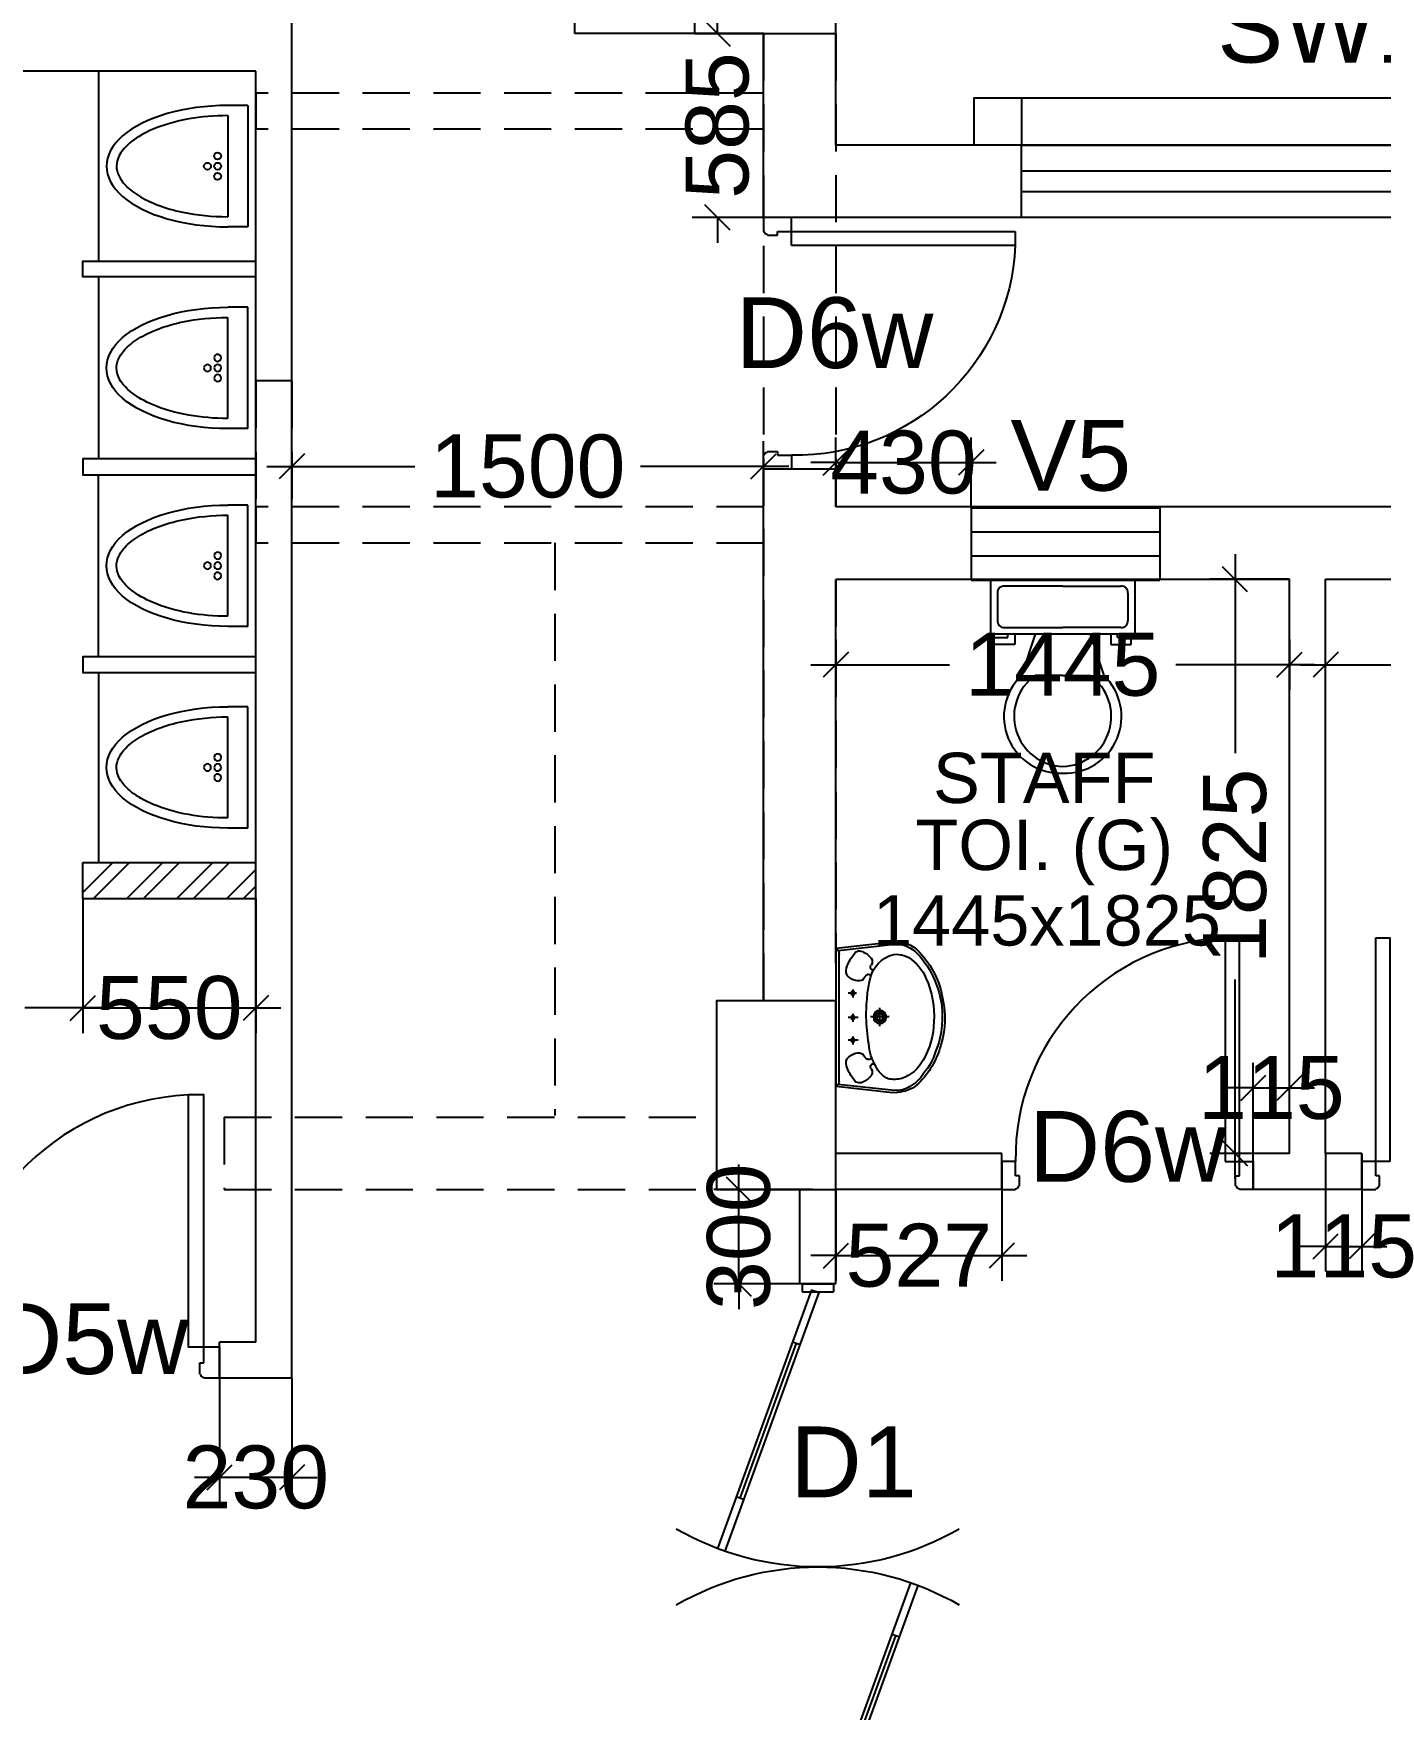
# Model space of a CAD drawing. Extents: x 6345096 to 6738923, y -6490958 to -6305885.
# Drawn here: x 6536488 to 6540771, y -6387673 to -6382344 of the extents above; entities that cross this region are included whole.
import ezdxf
from ezdxf.enums import TextEntityAlignment as Align

# ---------------------------------------------------------------- set-up
doc = ezdxf.new("R2010")
doc.units = 0
doc.header["$LTSCALE"] = 600
doc.header["$MEASUREMENT"] = 0
doc.header["$PDMODE"] = 35
doc.linetypes.add('DASHED', pattern=[0.75, 0.5, -0.25])
doc.linetypes.add('HIDDEN', pattern=[0.375, 0.25, -0.125])
doc.layers.get('0').update_dxf_attribs({"linetype": 'CONTINUOUS'})
doc.layers.get('Defpoints').update_dxf_attribs({"linetype": 'CONTINUOUS'})
for name, color, linetype in [('chajja', 7, 'CONTINUOUS'), ('DOOR', 32, 'CONTINUOUS'), ('Ele Proje.', 7, 'CONTINUOUS'), ('Fixed Glass', 171, 'CONTINUOUS'), ('HS', 251, 'CONTINUOUS'), ('joinery', 7, 'CONTINUOUS'), ('LA-column', 3, 'CONTINUOUS'), ('Room Dim', 1, 'CONTINUOUS'), ('T Wall', 8, 'CONTINUOUS'), ('TEXT', 6, 'CONTINUOUS'), ('Toi-Euip', 8, 'CONTINUOUS'), ('toi-fix', 46, 'CONTINUOUS'), ('Toi. Wall Hat', 3, 'CONTINUOUS'), ('Walls', 7, 'CONTINUOUS'), ('WIN', 151, 'CONTINUOUS'), ('Working Dim', 5, 'CONTINUOUS')]:
    doc.layers.add(name, color=color, linetype=linetype)
doc.styles.add('ari', font='arial.ttf')
doc.styles.add('ARIAL', font='arial.ttf')
doc.dimstyles.new('int. dim', dxfattribs={"dimtxt": 200, "dimasz": 80, "dimexe": 80, "dimexo": 0, "dimgap": 70, "dimtad": 0, "dimdec": 0, "dimzin": 12, "dimdsep": 46, "dimtxsty": 'ari', "dimblk": 'OBLIQUE', "dimcen": 2, "dimdle": 80, "dimclrd": 256, "dimclre": 256, "dimclrt": 6, "dimadec": 0, "dimazin": 0, "dimtfac": 1, "dimtdec": 0, "dimtix": 1, "dimtmove": 2, "dimatfit": 3, "dimfxl": 1, "dimtolj": 1, "dimtzin": 0, "dimlwd": -1, "dimlwe": -1, "dimarcsym": 0})

# ---------------------------------------------------------------- blocks, each defined once
blk = doc.blocks.new('A$C782D609A')
at = {"layer": 'WIN', "linetype": 'Continuous'}
for p, q in [((-300, 230), (300, 230)), ((-300, 230), (-300, 0)), ((300, 230), (300, 0)), ((-300, 0), (300, 0))]:
    blk.add_line(p, q, dxfattribs=at)
at = {"layer": 'WIN', "linetype": 'DASHED', "ltscale": 300}
for p, q in [((-300, 153.3), (300, 153.3)), ((-300, 76.7), (300, 76.7))]:
    blk.add_line(p, q, dxfattribs=at)
blk = doc.blocks.new('Z$W@#5624')
at = {"layer": 'DOOR'}
for p, q in [((19.2, 469.7), (840.4, 768.6)), ((27.7, 446.2), (848.9, 745.1)), ((187.7, 517.8), (680.4, 697.1)), ((676.2, 708.8), (684.7, 685.4)), ((0, 399.5), (0, 499.4)), ((0, 499.4), (25, 499.4)), ((25, 399.5), (25, 499.4)), ((183.4, 529.5), (192, 506)), ((1797.8, 499.4), (1772.8, 499.4)), ((1772.8, 399.5), (1772.8, 499.4)), ((1797.8, 399.5), (1797.8, 499.4)), ((19.2, 469.7), (27.7, 446.2)), ((1770, 452.6), (948.8, 153.7)), ((1778.6, 429.2), (957.4, 130.3)), ((1778.6, 429.2), (1770, 452.6)), ((0, 399.5), (25, 399.5)), ((1610.1, 381.1), (1117.3, 201.8)), ((1614.3, 369.4), (1605.8, 392.9)), ((1797.8, 399.5), (1772.8, 399.5)), ((1113.1, 213.5), (1121.6, 190.1))]:
    blk.add_line(p, q, dxfattribs=at)
at = {"layer": 'DOOR', "color": 145}
for centre, start_param, end_param in [((0, 449.4), 2.617994, 3.665191), ((1797.8, 449.4), -0.523599, 0.523599)]:
    blk.add_ellipse(centre, major_axis=(-898.9, 0), ratio=1, start_param=start_param, end_param=end_param, dxfattribs=at)
blk = doc.blocks.new('1000')
at = {"layer": 'DOOR'}
for p, q in [((0, -100), (0, 0)), ((0, 0), (49.7, 0)), ((49.7, 0), (49.7, -2.2)), ((63.2, -49.5), (49.7, -49.5)), ((49.7, -49.5), (49.7, -100)), ((63.2, -13.5), (61, -13.5)), ((63.2, -13.5), (63.2, -49.5)), ((836.8, -13.5), (836.8, -49.5)), ((836.8, -13.5), (839, -13.5)), ((836.8, -49.5), (850.3, -49.5)), ((850.3, 0), (850.3, -2.2)), ((900, 0), (850.3, 0)), ((850.3, -49.5), (850.3, -100)), ((900, -100), (900, 0)), ((49.7, -100), (0, -100)), ((49.7, -100), (49.7, -900.6)), ((100.2, -100), (49.7, -100)), ((100.2, -900.6), (100.2, -100)), ((850.3, -100), (900, -100)), ((49.7, -900.6), (100.2, -900.6))]:
    blk.add_line(p, q, dxfattribs=at)
for centre, major_axis, start_param, end_param in [((49.7, -13.5), (-7.95, 7.95), 3.926991, 5.497787), ((850.3, -13.5), (7.95, 7.95), 0.785398, 2.356194)]:
    blk.add_ellipse(centre, major_axis=major_axis, ratio=1, start_param=start_param, end_param=end_param, dxfattribs=at)
at = {"layer": 'DOOR', "color": 145}
blk.add_ellipse((64.3, -115.3), major_axis=(-519.7, 589.8), ratio=1, start_param=2.464943, end_param=4.009476, dxfattribs=at)
blk = doc.blocks.new('_Oblique')
at = {"color": 0, "linetype": 'ByBlock', "lineweight": -2}
blk.add_line((-0.5, -0.5), (0.5, 0.5), dxfattribs=at)
blk = doc.blocks.new('*D706')
at = {"layer": 'Defpoints', "color": 0, "transparency": 16777216}
for p in [(6539039.4, -6384270.7, 5.1), (6540481.9, -6384270.7, 5.1), (6540481.9, -6384351)]:
    blk.add_point(p, dxfattribs=at)
at = {"layer": 'Working Dim', "transparency": 16777216}
for p, q in [((6539039.4, -6384270.7), (6539039.4, -6384431)), ((6540481.9, -6384270.7), (6540481.9, -6384431)), ((6538959.4, -6384351), (6539400.7, -6384351)), ((6540561.9, -6384351), (6540120.7, -6384351))]:
    blk.add_line(p, q, dxfattribs=at)
at = {"layer": 'Working Dim', "transparency": 16777216, "xscale": 80, "yscale": 80, "zscale": 80, "rotation": 180}
blk.add_blockref('_Oblique', (6539039.4, -6384351), dxfattribs=at)
at = {"layer": 'Working Dim', "transparency": 16777216, "xscale": 80, "yscale": 80, "zscale": 80}
blk.add_blockref('_Oblique', (6540481.9, -6384351), dxfattribs=at)
at = {"layer": 'Working Dim', "color": 6, "transparency": 16777216, "insert": (6539760.7, -6384351), "char_height": 200, "attachment_point": 5, "style": 'ari'}
blk.add_mtext('\\A1;1445', dxfattribs=at)
blk = doc.blocks.new('*D707')
at = {"layer": 'Defpoints', "color": 0, "transparency": 16777216}
for p in [(6540596.9, -6384351, 5.1), (6542039.4, -6384351, 5.1), (6542039.4, -6384351)]:
    blk.add_point(p, dxfattribs=at)
at = {"layer": 'Working Dim', "transparency": 16777216}
for p, q in [((6540596.9, -6384351), (6540596.9, -6384271)), ((6542039.4, -6384351), (6542039.4, -6384271)), ((6540516.9, -6384351), (6540958.2, -6384351)), ((6542119.4, -6384351), (6541678.2, -6384351))]:
    blk.add_line(p, q, dxfattribs=at)
at = {"layer": 'Working Dim', "transparency": 16777216, "xscale": 80, "yscale": 80, "zscale": 80, "rotation": 180}
blk.add_blockref('_Oblique', (6540596.9, -6384351), dxfattribs=at)
at = {"layer": 'Working Dim', "transparency": 16777216, "xscale": 80, "yscale": 80, "zscale": 80}
blk.add_blockref('_Oblique', (6542039.4, -6384351), dxfattribs=at)
at = {"layer": 'Working Dim', "color": 6, "transparency": 16777216, "insert": (6541318.2, -6384351), "char_height": 200, "attachment_point": 5, "style": 'ari'}
blk.add_mtext('\\A1;1445', dxfattribs=at)
blk = doc.blocks.new('*D708')
at = {"layer": 'Defpoints', "color": 0, "transparency": 16777216}
for p in [(6540481.9, -6384079.5, 5.1), (6540308.7, -6385904.6), (6540481.9, -6385904.6, 5.1)]:
    blk.add_point(p, dxfattribs=at)
at = {"layer": 'Working Dim', "transparency": 16777216}
for p, q in [((6540308.7, -6383999.5), (6540308.7, -6384632.1)), ((6540481.9, -6384079.5), (6540228.7, -6384079.5)), ((6540308.7, -6385984.6), (6540308.7, -6385352)), ((6540481.9, -6385904.6), (6540228.7, -6385904.6))]:
    blk.add_line(p, q, dxfattribs=at)
at = {"layer": 'Working Dim', "transparency": 16777216, "xscale": 80, "yscale": 80, "zscale": 80}
for p, rotation in [((6540308.7, -6384079.5), 90), ((6540308.7, -6385904.6), 270)]:
    blk.add_blockref('_Oblique', p, dxfattribs=dict(at, rotation=rotation))
at = {"layer": 'Working Dim', "color": 6, "transparency": 16777216, "insert": (6540308.7, -6384992), "char_height": 200, "attachment_point": 5, "rotation": 90, "style": 'ari'}
blk.add_mtext('\\A1;1825', dxfattribs=at)
blk = doc.blocks.new('*D709')
at = {"layer": 'Defpoints', "color": 0, "transparency": 16777216}
for p in [(6540481.9, -6385696.3), (6540366.9, -6385904.6), (6540481.9, -6385904.6, 5.1)]:
    blk.add_point(p, dxfattribs=at)
at = {"layer": 'Working Dim', "transparency": 16777216}
for p, q in [((6540366.9, -6385904.6), (6540366.9, -6385616.3)), ((6540481.9, -6385904.6), (6540481.9, -6385616.3)), ((6540366.9, -6385696.3), (6540286.9, -6385696.3)), ((6540366.9, -6385696.3), (6540481.9, -6385696.3)), ((6540481.9, -6385696.3), (6540561.9, -6385696.3))]:
    blk.add_line(p, q, dxfattribs=at)
at = {"layer": 'Working Dim', "transparency": 16777216, "xscale": 80, "yscale": 80, "zscale": 80}
blk.add_blockref('_Oblique', (6540366.9, -6385696.3), dxfattribs=at)
at = {"layer": 'Working Dim', "transparency": 16777216, "xscale": 80, "yscale": 80, "zscale": 80, "rotation": 180}
blk.add_blockref('_Oblique', (6540481.9, -6385696.3), dxfattribs=at)
at = {"layer": 'Working Dim', "color": 6, "transparency": 16777216, "insert": (6540424.4, -6385696.3), "char_height": 200, "attachment_point": 5, "style": 'ari'}
blk.add_mtext('\\A1;115', dxfattribs=at)
blk = doc.blocks.new('*D710')
at = {"layer": 'Defpoints', "color": 0, "transparency": 16777216}
for p in [(6540596.9, -6385904.6, 5.1), (6540711.9, -6385904.6, 5.1), (6540711.9, -6386200.2)]:
    blk.add_point(p, dxfattribs=at)
at = {"layer": 'Working Dim', "transparency": 16777216}
for p, q in [((6540596.9, -6385904.6), (6540596.9, -6386280.2)), ((6540711.9, -6385904.6), (6540711.9, -6386280.2)), ((6540596.9, -6386200.2), (6540516.9, -6386200.2)), ((6540596.9, -6386200.2), (6540711.9, -6386200.2)), ((6540711.9, -6386200.2), (6540791.9, -6386200.2))]:
    blk.add_line(p, q, dxfattribs=at)
at = {"layer": 'Working Dim', "transparency": 16777216, "xscale": 80, "yscale": 80, "zscale": 80}
blk.add_blockref('_Oblique', (6540596.9, -6386200.2), dxfattribs=at)
at = {"layer": 'Working Dim', "transparency": 16777216, "xscale": 80, "yscale": 80, "zscale": 80, "rotation": 180}
blk.add_blockref('_Oblique', (6540711.9, -6386200.2), dxfattribs=at)
at = {"layer": 'Working Dim', "color": 6, "transparency": 16777216, "insert": (6540654.4, -6386200.2), "char_height": 200, "attachment_point": 5, "style": 'ari'}
blk.add_mtext('\\A1;115', dxfattribs=at)
blk = doc.blocks.new('*D713')
at = {"layer": 'Defpoints', "color": 0, "transparency": 16777216}
for p in [(6538730.9, -6386019.6), (6538966.6, -6386019.6, 2.4), (6538966.6, -6386319.6, 2.4)]:
    blk.add_point(p, dxfattribs=at)
at = {"layer": 'Working Dim', "transparency": 16777216}
for p, q in [((6538730.9, -6386019.6), (6538730.9, -6385939.6)), ((6538966.6, -6386019.6), (6538650.9, -6386019.6)), ((6538730.9, -6386319.6), (6538730.9, -6386019.6)), ((6538966.6, -6386319.6), (6538650.9, -6386319.6)), ((6538730.9, -6386319.6), (6538730.9, -6386399.6))]:
    blk.add_line(p, q, dxfattribs=at)
at = {"layer": 'Working Dim', "transparency": 16777216, "xscale": 80, "yscale": 80, "zscale": 80}
for p, rotation in [((6538730.9, -6386019.6), 270), ((6538730.9, -6386319.6), 90)]:
    blk.add_blockref('_Oblique', p, dxfattribs=dict(at, rotation=rotation))
at = {"layer": 'Working Dim', "color": 6, "transparency": 16777216, "insert": (6538730.9, -6386169.6), "char_height": 200, "attachment_point": 5, "rotation": 90, "style": 'ari'}
blk.add_mtext('\\A1;300', dxfattribs=at)
blk = doc.blocks.new('*D719')
at = {"layer": 'Defpoints', "color": 0, "transparency": 16777216}
for p in [(6538809.4, -6383720.6), (6537309.4, -6383849.5, 1.7), (6538809.4, -6383849.5)]:
    blk.add_point(p, dxfattribs=at)
at = {"layer": 'Working Dim', "transparency": 16777216}
for p, q in [((6537309.4, -6383849.5), (6537309.4, -6383640.6)), ((6538809.4, -6383849.5), (6538809.4, -6383640.6)), ((6537229.4, -6383720.6), (6537700.6, -6383720.6)), ((6538889.4, -6383720.6), (6538418.3, -6383720.6))]:
    blk.add_line(p, q, dxfattribs=at)
at = {"layer": 'Working Dim', "transparency": 16777216, "xscale": 80, "yscale": 80, "zscale": 80, "rotation": 180}
blk.add_blockref('_Oblique', (6537309.4, -6383720.6), dxfattribs=at)
at = {"layer": 'Working Dim', "transparency": 16777216, "xscale": 80, "yscale": 80, "zscale": 80}
blk.add_blockref('_Oblique', (6538809.4, -6383720.6), dxfattribs=at)
at = {"layer": 'Working Dim', "color": 6, "transparency": 16777216, "insert": (6538059.4, -6383720.6), "char_height": 200, "attachment_point": 5, "style": 'ari'}
blk.add_mtext('\\A1;1500', dxfattribs=at)
blk = doc.blocks.new('A$C4D064DB7')
at = {"layer": 'Toi-Euip', "color": 8}
for p, q in [((-219.3, -1), (-239.3, 178)), ((-212.3, 5.4), (-232.3, 184.5)), ((0.9, 167), (0.9, 107.5)), ((212.2, 4.9), (232.3, 184.5)), ((219.2, -1), (239.3, 178)), ((-28.5, 137.9), (30, 137.9)), ((-73.1, 68.7), (-73.1, 37.2)), ((-0.6, 68.7), (-0.6, 37.2)), ((76.2, 63.6), (76.2, 37.2)), ((-204.6, 8.3), (200.4, 8.3)), ((-61.3, 51.7), (-86.8, 51.7)), ((11.1, 51.7), (-14.3, 51.7)), ((87.9, 51.7), (62.5, 51.7)), ((-219.3, -1), (219.2, -1))]:
    blk.add_line(p, q, dxfattribs=at)
for centre, radius in [((0.9, 137.9), 20.9), ((0.9, 137.9), 15), ((0.9, 137.9), 10.5), ((-73.1, 51.7), 6.23), ((-0.6, 51.7), 6.23), ((76.2, 51.7), 6.23)]:
    blk.add_circle(centre, radius, dxfattribs=at)
for centre, radius, start, end in [((-15, 63.3), 278.1, 103.6801, 133.1199), ((0.4, 42.8), 293.4, 66.1951, 111.8497), ((-3.7, 79.1), 265.8, 77.1391, 106.8516), ((11, 56.9), 284.8, 46.3845, 81.023), ((-115.7, 175.3), 119.3, 121.8415, 151.2146), ((-79.5, 166.9), 122.1, 117.7975, 160.6946), ((-52.1, 129.5), 194.1, 106.9894, 130.6854), ((-12.7, 69.4), 239.9, 90.5187, 121.0564), ((4.5, 21.6), 288.4, 65.4107, 93.8454), ((17.4, 64.4), 266.9, 46.2173, 67.6674), ((74.5, 158), 135.4, 31.8603, 68.3132), ((-135.9, 190.3), 102.7, 132.34, 168.5521), ((-156.9, 191.3), 75.7, 146.7911, 185.1402), ((131.4, 192.6), 68.8, 336.7779, 32.4081), ((140.9, 188.9), 91.5, 357.2238, 48.0895), ((143.8, 190.8), 96.4, 352.3942, 48.6169), ((-159.3, 187.8), 80.7, 163.2392, 186.9959), ((-105.8, 184.4), 91.8, 165.5854, 192.6546), ((-124.3, 195.5), 77.6, 203.693, 246.3813), ((98.1, 210.4), 106.4, 278.0202, 335.0221), ((-154.2, 64.6), 55.1, 124.9669, 161.6496), ((-174.7, 96.4), 17.3, 50.4642, 129.5358), ((-157.9, 115.7), 8.33, 226.0403, 306.1074), ((-73.6, 263.8), 161.7, 239.5902, 265.9719), ((-156.5, 116.7), 8.45, 294.5104, 30.3287), ((-126.4, 102.5), 8.28, 83.1526, 217.3039), ((129.6, 102.2), 7.16, 318.2984, 78.6803), ((157.9, 115.9), 7.49, 165.1523, 247.9307), ((159.9, 115.7), 8.33, 233.8926, 313.9597), ((176.7, 96.4), 17.3, 50.4642, 129.5358), ((156.2, 64.6), 55.1, 18.3504, 55.0331), ((-188.7, 72.6), 20.1, 152.4908, 243.191), ((-120.2, 149.2), 122.2, 230.5982, 250.4136), ((-161, 71.5), 47.7, 305.0585, 347.193), ((-110.1, 109.7), 26, 208.2715, 253.614), ((-144.2, 69.4), 30.9, 343.9654, 29.9209), ((33.5, 869.5), 776.1, 261.2228, 267.52), ((-3.1, 803.8), 709.6, 270.2431, 275.5482), ((44.3, 384), 287.3, 274.2321, 283.8267), ((146.2, 69.4), 30.9, 150.0791, 196.0346), ((163, 71.5), 47.7, 192.807, 234.9415), ((112.1, 109.7), 26, 286.386, 331.7285), ((122.2, 149.2), 122.2, 289.5864, 309.4018), ((190.7, 72.6), 20.1, 296.809, 27.5092), ((-200, -15.1), 23.9, 101.1451, 143.7785), ((-145.6, 63.1), 33, 241.9192, 291.3561), ((147.6, 63.1), 33, 248.6439, 298.0808), ((199.8, -16.6), 24.9, 38.7487, 88.5796)]:
    blk.add_arc(centre, radius, start, end, dxfattribs=at)
blk = doc.blocks.new('A$C70ED7303')
at = {"layer": 'toi-fix', "color": 8}
for p, q in [((0, 0), (229, 0)), ((229, 0), (229, -174.4)), ((-229, 0), (0, 0)), ((-229, -174.4), (-229, 0)), ((-207.2, -43.6), (-207.2, -130.8)), ((0, -21.8), (-185.4, -21.8)), ((0, -21.8), (185.4, -21.8)), ((207.2, -43.6), (207.2, -130.8)), ((-185.4, -152.6), (0, -152.6)), ((185.4, -152.6), (0, -152.6)), ((229, -174.4), (-229, -174.4)), ((-218.1, -207.2), (-218.1, -185.4)), ((-218.1, -185.4), (-174.4, -185.4)), ((-152.6, -207.2), (-218.1, -207.2)), ((-174.4, -185.4), (-174.4, -174.4)), ((-152.6, -174.4), (-152.6, -207.2)), ((-87.2, -174.4), (-130.8, -305.3)), ((87.2, -174.4), (130.8, -305.3)), ((152.6, -174.4), (152.6, -207.2)), ((152.6, -207.2), (218.1, -207.2)), ((174.4, -185.4), (174.4, -174.4)), ((218.1, -185.4), (174.4, -185.4)), ((218.1, -207.2), (218.1, -185.4)), ((0, -305.3), (-87.2, -305.3)), ((0, -305.3), (87.2, -305.3))]:
    blk.add_line(p, q, dxfattribs=at)
for centre, major_axis, start_param, end_param in [((-188.1, -40.9), (13.6, -13.6), 2.214297, 4.068888), ((188.1, -40.9), (13.6, -13.6), 0.643501, 2.498091), ((-188.1, -133.6), (-13.6, -13.6), 5.35589, 7.21048), ((188.1, -133.6), (-13.6, -13.6), 0.643501, 2.498091), ((-6.6, -436.2), (-127.6, -127.6), 4.686239, 7.105146), ((4.7, -435.5), (-112.7, -112.7), 4.541602, 7.039318), ((6.6, -436.2), (55.8, -171.6), -0.351019, 2.067888), ((-4.7, -435.5), (-112.7, -112.7), 0.814663, 3.31238)]:
    blk.add_ellipse(centre, major_axis=major_axis, ratio=1, start_param=start_param, end_param=end_param, dxfattribs=at)
blk = doc.blocks.new('*D1410')
at = {"layer": 'Defpoints', "color": 0, "transparency": 16777216}
for p in [(6539469.5, -6383708.3), (6539039.4, -6383849.5), (6539469.5, -6383851.9, -0.3)]:
    blk.add_point(p, dxfattribs=at)
at = {"layer": 'Working Dim', "transparency": 16777216}
for p, q in [((6539039.4, -6383849.5), (6539039.4, -6383628.3)), ((6539469.5, -6383851.9), (6539469.5, -6383628.3)), ((6539039.4, -6383708.3), (6538959.4, -6383708.3)), ((6539039.4, -6383708.3), (6539469.5, -6383708.3)), ((6539469.5, -6383708.3), (6539549.5, -6383708.3))]:
    blk.add_line(p, q, dxfattribs=at)
at = {"layer": 'Working Dim', "transparency": 16777216, "xscale": 80, "yscale": 80, "zscale": 80}
blk.add_blockref('_Oblique', (6539039.4, -6383708.3), dxfattribs=at)
at = {"layer": 'Working Dim', "transparency": 16777216, "xscale": 80, "yscale": 80, "zscale": 80, "rotation": 180}
blk.add_blockref('_Oblique', (6539469.5, -6383708.3), dxfattribs=at)
at = {"layer": 'Working Dim', "color": 6, "transparency": 16777216, "insert": (6539254.4, -6383708.3), "char_height": 200, "attachment_point": 5, "style": 'ari'}
blk.add_mtext('\\A1;430', dxfattribs=at)
blk = doc.blocks.new('Z$W@#1841')
at = {"layer": 'DOOR'}
for p, q in [((-267.6, -167.4), (-317.3, -167.4)), ((-317.3, -167.4), (-317.3, -267.4)), ((-267.6, -217.9), (-267.6, -167.4)), ((533, -217.9), (533, -167.4)), ((533, -167.4), (582.7, -167.4)), ((582.7, -167.4), (582.7, -267.4)), ((-254.1, -217.9), (-267.6, -217.9)), ((-267.6, -267.4), (-267.6, -265.2)), ((-254.1, -253.9), (-256.3, -253.9)), ((-254.1, -253.9), (-254.1, -217.9)), ((519.5, -253.9), (519.5, -217.9)), ((519.5, -217.9), (533, -217.9)), ((519.5, -253.9), (521.7, -253.9)), ((533, -267.4), (533, -265.2)), ((-317.3, -267.4), (-267.6, -267.4)), ((582.7, -267.4), (533, -267.4))]:
    blk.add_line(p, q, dxfattribs=at)
blk.add_lwpolyline([(482.5, 633.2), (482.5, -167.4), (533, -167.4), (533, 633.2)], close=True, dxfattribs=at)
at = {"layer": 'DOOR', "color": 145}
blk.add_arc((518.4, -152.1), 786.1, 92.6177, 181.1129, dxfattribs=at)
at = {"layer": 'DOOR'}
for centre, start, end in [((-267.6, -253.9), 270, 0), ((533, -253.9), 180, 270)]:
    blk.add_arc(centre, 11.2, start, end, dxfattribs=at)
blk = doc.blocks.new('URI')
at = {"layer": 'toi-fix', "color": 8}
for p, q in [((0, 0), (0, 75)), ((412.5, 75), (37.5, 75)), ((450, 0), (450, 75)), ((450, 0), (0, 0))]:
    blk.add_line(p, q, dxfattribs=at)
for centre in [(187.5, 112.5), (225, 150), (225, 112.5), (262.5, 112.5)]:
    blk.add_circle(centre, 13, dxfattribs=at)
blk.add_ellipse((225, 75), major_axis=(0, -450), ratio=0.5, start_param=1.570796, end_param=4.712389, dxfattribs=at)
blk.add_open_spline([(412.5, 75), (412.5, 124.2), (408.2, 173.3), (391.4, 268.1), (378.3, 313.3), (348.4, 383.5), (332.7, 410.7), (302.5, 449), (288.3, 462.2), (261, 480.2), (247.9, 485), (222.9, 488.5), (210.7, 487.2), (184.7, 477.8), (170.9, 469.5), (143, 444.1), (129.1, 427.1), (103, 385.3), (91, 360.6), (70, 305.1), (61.2, 274.4), (43.3, 189.6), (37.5, 132.5), (37.5, 75.3), (37.5, 75.1), (37.5, 75)], degree=3, knots=[1.570797, 1.570797, 1.570797, 1.570797, 1.912721, 1.912721, 2.274933, 2.274933, 2.575852, 2.575852, 2.824182, 2.824182, 3.072511, 3.072511, 3.320841, 3.320841, 3.569171, 3.569171, 3.817501, 3.817501, 4.06583, 4.06583, 4.31416, 4.31416, 4.71135, 4.71135, 4.712389, 4.712389, 4.712389, 4.712389], dxfattribs=at)
blk = doc.blocks.new('*D1961')
at = {"layer": 'Defpoints', "color": 0, "transparency": 16777216}
for p in [(6538809.5, -6382344.4, -0.3), (6538662.8, -6382929.4), (6538809.5, -6382929.4, 4.8)]:
    blk.add_point(p, dxfattribs=at)
at = {"layer": 'Working Dim', "transparency": 16777216}
for p, q in [((6538662.8, -6382344.4), (6538662.8, -6382264.4)), ((6538809.5, -6382344.4), (6538582.8, -6382344.4)), ((6538662.8, -6382344.4), (6538662.8, -6382345.2)), ((6538809.5, -6382929.4), (6538582.8, -6382929.4)), ((6538662.8, -6382929.4), (6538662.8, -6382928.6)), ((6538662.8, -6382929.4), (6538662.8, -6383009.4))]:
    blk.add_line(p, q, dxfattribs=at)
at = {"layer": 'Working Dim', "transparency": 16777216, "xscale": 80, "yscale": 80, "zscale": 80}
for p, rotation in [((6538662.8, -6382344.4), 270), ((6538662.8, -6382929.4), 90)]:
    blk.add_blockref('_Oblique', p, dxfattribs=dict(at, rotation=rotation))
at = {"layer": 'Working Dim', "color": 6, "transparency": 16777216, "insert": (6538662.8, -6382636.9), "char_height": 200, "attachment_point": 5, "rotation": 90, "style": 'ari'}
blk.add_mtext('\\A1;585', dxfattribs=at)
blk = doc.blocks.new('*D1979')
at = {"layer": 'Defpoints', "color": 0, "transparency": 16777216}
for p in [(6537079.5, -6386619.6), (6537309.5, -6386619.6), (6537079.5, -6386934.6)]:
    blk.add_point(p, dxfattribs=at)
at = {"layer": 'Working Dim', "transparency": 16777216}
for p, q in [((6537079.5, -6386619.6), (6537079.5, -6387014.6)), ((6537309.5, -6386619.6), (6537309.5, -6387014.6)), ((6537079.5, -6386934.6), (6536999.5, -6386934.6)), ((6537309.5, -6386934.6), (6537079.5, -6386934.6)), ((6537309.5, -6386934.6), (6537389.5, -6386934.6))]:
    blk.add_line(p, q, dxfattribs=at)
at = {"layer": 'Working Dim', "transparency": 16777216, "xscale": 80, "yscale": 80, "zscale": 80}
blk.add_blockref('_Oblique', (6537079.5, -6386934.6), dxfattribs=at)
at = {"layer": 'Working Dim', "transparency": 16777216, "xscale": 80, "yscale": 80, "zscale": 80, "rotation": 180}
blk.add_blockref('_Oblique', (6537309.5, -6386934.6), dxfattribs=at)
at = {"layer": 'Working Dim', "color": 6, "transparency": 16777216, "insert": (6537194.5, -6386934.6), "char_height": 200, "attachment_point": 5, "style": 'ari'}
blk.add_mtext('\\A1;230', dxfattribs=at)
blk = doc.blocks.new('*D1982')
at = {"layer": 'Defpoints', "color": 0, "transparency": 16777216}
for p in [(6535694.4, -6385094.6, 1.8), (6536644.5, -6385094.6, 1.8), (6536644.5, -6385442.2)]:
    blk.add_point(p, dxfattribs=at)
at = {"layer": 'Working Dim', "transparency": 16777216}
for p, q in [((6535694.4, -6385094.6), (6535694.4, -6385522.2)), ((6536644.5, -6385094.6), (6536644.5, -6385522.2)), ((6535614.4, -6385442.2), (6535878.9, -6385442.2)), ((6536724.5, -6385442.2), (6536460.1, -6385442.2))]:
    blk.add_line(p, q, dxfattribs=at)
at = {"layer": 'Working Dim', "transparency": 16777216, "xscale": 80, "yscale": 80, "zscale": 80, "rotation": 180}
blk.add_blockref('_Oblique', (6535694.4, -6385442.2), dxfattribs=at)
at = {"layer": 'Working Dim', "transparency": 16777216, "xscale": 80, "yscale": 80, "zscale": 80}
blk.add_blockref('_Oblique', (6536644.5, -6385442.2), dxfattribs=at)
at = {"layer": 'Working Dim', "color": 6, "transparency": 16777216, "insert": (6536169.5, -6385442.2), "char_height": 200, "attachment_point": 5, "style": 'ari'}
blk.add_mtext('\\A1;950', dxfattribs=at)
blk = doc.blocks.new('*D1983')
at = {"layer": 'Defpoints', "color": 0, "transparency": 16777216}
for p in [(6536644.5, -6385094.6, 1.8), (6537194.5, -6385094.6), (6537194.5, -6385442.2)]:
    blk.add_point(p, dxfattribs=at)
at = {"layer": 'Working Dim', "transparency": 16777216}
for p, q in [((6536644.5, -6385094.6), (6536644.5, -6385522.2)), ((6537194.5, -6385094.6), (6537194.5, -6385522.2)), ((6536644.5, -6385442.2), (6536564.5, -6385442.2)), ((6536644.5, -6385442.2), (6537194.5, -6385442.2)), ((6537194.5, -6385442.2), (6537274.5, -6385442.2))]:
    blk.add_line(p, q, dxfattribs=at)
at = {"layer": 'Working Dim', "transparency": 16777216, "xscale": 80, "yscale": 80, "zscale": 80}
blk.add_blockref('_Oblique', (6536644.5, -6385442.2), dxfattribs=at)
at = {"layer": 'Working Dim', "transparency": 16777216, "xscale": 80, "yscale": 80, "zscale": 80, "rotation": 180}
blk.add_blockref('_Oblique', (6537194.5, -6385442.2), dxfattribs=at)
at = {"layer": 'Working Dim', "color": 6, "transparency": 16777216, "insert": (6536919.5, -6385442.2), "char_height": 200, "attachment_point": 5, "style": 'ari'}
blk.add_mtext('\\A1;550', dxfattribs=at)
blk = doc.blocks.new('*D2111')
at = {"layer": 'Defpoints', "color": 0, "transparency": 16777216}
for p in [(6539039.5, -6386019.6, 2.6), (6539566.9, -6386019.6), (6539566.9, -6386229.7)]:
    blk.add_point(p, dxfattribs=at)
at = {"layer": 'Working Dim', "transparency": 16777216}
for p, q in [((6539039.5, -6386019.6), (6539039.5, -6386309.7)), ((6539566.9, -6386019.6), (6539566.9, -6386309.7)), ((6539039.5, -6386229.7), (6538959.5, -6386229.7)), ((6539039.5, -6386229.7), (6539566.9, -6386229.7)), ((6539566.9, -6386229.7), (6539646.9, -6386229.7))]:
    blk.add_line(p, q, dxfattribs=at)
at = {"layer": 'Working Dim', "transparency": 16777216, "xscale": 80, "yscale": 80, "zscale": 80}
blk.add_blockref('_Oblique', (6539039.5, -6386229.7), dxfattribs=at)
at = {"layer": 'Working Dim', "transparency": 16777216, "xscale": 80, "yscale": 80, "zscale": 80, "rotation": 180}
blk.add_blockref('_Oblique', (6539566.9, -6386229.7), dxfattribs=at)
at = {"layer": 'Working Dim', "color": 6, "transparency": 16777216, "insert": (6539303.2, -6386229.7), "char_height": 200, "attachment_point": 5, "style": 'ari'}
blk.add_mtext('\\A1;527', dxfattribs=at)
blk = doc.blocks.new('A$C2CD672AE')
at = {"layer": 'T Wall', "color": 8, "linetype": 'HIDDEN'}
for p, q in [((6875.1, 73889.9, 1.7), (6875.1, 73774.9, 1.7)), ((8490.1, 73889.9, 1.7), (6875.1, 73889.9, 1.7)), ((8490.1, 73774.9, 1.7), (6875.1, 73774.9, 1.7)), ((6875.1, 72974.9, 1.7), (6875.1, 72459.9, 1.7)), ((6990.1, 72974.9, 1.7), (6875.1, 72974.9, 1.7)), ((6990.1, 72974.9, 1.7), (6990.1, 72574.9, 1.7))]:
    blk.add_line(p, q, dxfattribs=at)
at = {"layer": 'Toi-Euip', "color": 8, "linetype": 'HIDDEN'}
blk.add_line((7826.1, 72459.9, 3.1), (7826.1, 70639.9, 3.1), dxfattribs=at)
at = {"layer": 'Walls', "color": 8, "linetype": 'HIDDEN'}
for p, q in [((8490.1, 74079.5), (8490.1, 71004.3)), ((8720.1, 74079.5), (8720.1, 72574.4)), ((6875.1, 72574.4), (6875.1, 72459.4)), ((8490.1, 72574.4), (6875.1, 72574.4)), ((11720.1, 72574.4), (8720.1, 72574.4)), ((8490.1, 72459.4), (6875.1, 72459.4)), ((10162.6, 72344.2), (8720.1, 72344.2)), ((8720.1, 72344.2), (8720.1, 71004.3)), ((10162.6, 70519.3), (10162.6, 72344.4)), ((10277.6, 70519.3), (10277.6, 72344.4)), ((11720.1, 72344.2), (10277.6, 72344.2)), ((6774.9, 70634.4), (6774.9, 70404.3)), ((6774.9, 70634.3), (8340.1, 70634.3)), ((9247.5, 70519.3), (8720.1, 70519.3)), ((9247.5, 70404.3), (9247.5, 70519.3)), ((10162.6, 70519.3), (10047.5, 70519.3)), ((10047.5, 70404.3), (10047.5, 70519.3)), ((10392.6, 70519.3), (10277.6, 70519.3)), ((10392.6, 70404.3), (10392.6, 70519.3)), ((6774.9, 70404.3), (8340.1, 70404.3)), ((8605.1, 70104.3), (8605.1, 70404.3)), ((8720.1, 70104.3), (8720.1, 70404.3)), ((9247.5, 70404.3), (8720.1, 70404.3)), ((10392.6, 70404.3), (10047.5, 70404.3)), ((8720.1, 70104.3), (8605.1, 70104.3))]:
    blk.add_line(p, q, dxfattribs=at)

msp = doc.modelspace()

# ---------------------------------------------------------------- hatches: boundary and pattern name
at = {"layer": 'Toi. Wall Hat'}
h = msp.add_hatch(dxfattribs=at)
h.set_pattern_fill('ANSI32', color=10, scale=300, style=0)
h.set_pattern_definition([(45, (6534079.39, -6385094.56), (-79.5495, 79.5495), []), (45, (6534132.42, -6385094.56), (-79.5495, 79.5495), [])])
h.paths.add_polyline_path([(6535694.388, -6382464.558), (6535579.388, -6382464.558), (6535579.388, -6382749.558), (6535694.388, -6382749.558)])
h.paths.add_polyline_path([(6535579.388, -6383779.558), (6535579.388, -6383894.558), (6535694.388, -6383894.558), (6535694.388, -6383549.558), (6535579.388, -6383549.558), (6535579.388, -6383664.558), (6534079.388, -6383664.558), (6534079.388, -6383779.558)])
h.paths.add_polyline_path([(6535694.388, -6384694.558), (6535579.388, -6384694.558), (6535579.388, -6384979.558), (6534079.388, -6384979.558), (6534079.388, -6385094.558), (6535694.388, -6385094.558)])
h.paths.add_polyline_path([(6537194.524, -6385094.558), (6537194.524, -6384979.558), (6536644.524, -6384979.558), (6536644.524, -6385094.558)])

# ---------------------------------------------------------------- linework, layer by layer
at = {"layer": 'chajja', "color": 8}
msp.add_line((6539629.304, -6382549.378, -0.302), (6541429.304, -6382549.378, -0.302), dxfattribs=at)
at = {"layer": 'Ele Proje.', "elevation": 4.83}
msp.add_lwpolyline([(6539479.304, -6382699.378), (6539479.304, -6382549.378), (6539629.304, -6382549.378), (6539629.304, -6382699.378)], dxfattribs=at)
at = {"layer": 'Fixed Glass', "elevation": 4.83}
for points in [[(6539629.304, -6382699.378), (6541429.304, -6382699.378), (6541429.304, -6382929.378), (6539629.304, -6382929.378)], [(6539629.304, -6382780.719), (6541429.304, -6382780.719), (6541429.304, -6382848.037), (6539629.304, -6382848.037)]]:
    msp.add_lwpolyline(points, close=True, dxfattribs=at)
at = {"layer": 'LA-column', "color": 2}
for points, elevation in [([(6539039.524, -6382344.423), (6539039.524, -6381744.423), (6538589.524, -6381744.423), (6538589.524, -6382344.423)], -0.302), ([(6539039.524, -6386019.556), (6539039.524, -6385419.556), (6538659.524, -6385419.556), (6538659.524, -6386019.556)], 2.612)]:
    msp.add_lwpolyline(points, close=True, dxfattribs=dict(at, elevation=elevation))
at = {"layer": 'T Wall', "color": 6, "linetype": 'Continuous', "ltscale": 10000}
for p, q in [((6536644.524, -6384979.558, 1.779), (6537194.524, -6384979.558, 1.779)), ((6536644.524, -6385094.558, 1.779), (6536644.524, -6384979.558, 1.779)), ((6536644.524, -6385094.558, 1.779), (6537194.524, -6385094.558, 1.779))]:
    msp.add_line(p, q, dxfattribs=at)
at = {"layer": 'T Wall', "color": 6, "linetype": 'Continuous', "ltscale": 10000, "elevation": 1.779}
for points in [[(6536694.524, -6382464.015), (6536694.524, -6383068.308)], [(6537194.524, -6383118.308), (6536644.524, -6383118.308), (6536644.524, -6383068.308), (6537194.524, -6383068.308)], [(6536694.524, -6383118.308), (6536694.524, -6383697.058)], [(6537194.524, -6383697.058), (6536644.524, -6383697.058), (6536644.524, -6383747.058), (6537194.524, -6383747.058)], [(6536694.524, -6384325.808), (6536694.524, -6383747.058)], [(6537194.524, -6384325.808), (6536644.524, -6384325.808), (6536644.524, -6384375.808), (6537194.524, -6384375.808)], [(6536694.524, -6384375.808), (6536694.524, -6384979.558)]]:
    msp.add_lwpolyline(points, dxfattribs=at)
at = {"layer": 'Walls', "linetype": 'Continuous'}
for p, q in [((6538209.388, -6382344.423, -1.779), (6538209.388, -6382114.423, -1.779)), ((6537309.389, -6382464.558), (6537309.389, -6382234.558)), ((6538589.524, -6382344.423, -0.302), (6538209.388, -6382344.423, -1.779)), ((6538809.524, -6382929.378, -0.302), (6538809.524, -6382344.432, -0.302)), ((6539039.524, -6382699.378, -0.302), (6539039.524, -6382344.423, -0.302)), ((6537194.524, -6382464.558), (6534079.388, -6382464.558)), ((6537194.524, -6386504.558), (6537194.524, -6382464.558)), ((6537309.524, -6386619.558), (6537309.524, -6382464.558)), ((6542039.439, -6382699.378, -0.302), (6539039.524, -6382699.378, -0.302)), ((6542039.439, -6382929.378, -0.302), (6538809.524, -6382929.378, -0.302)), ((6538809.524, -6385419.556, 2.612), (6538809.524, -6383729.378, -0.302)), ((6539039.524, -6383729.378, -0.302), (6538809.524, -6383729.378, -0.302)), ((6539039.524, -6383849.531, -0.302), (6539039.524, -6383729.378, -0.302)), ((6542039.431, -6383849.531), (6539039.434, -6383849.531)), ((6540481.932, -6384079.684), (6539039.434, -6384079.684)), ((6539039.524, -6385299.404, -0.302), (6539039.524, -6384079.684, -0.302)), ((6540481.932, -6385904.557), (6540481.932, -6384079.531)), ((6540596.932, -6385904.557), (6540596.932, -6384079.531)), ((6542039.431, -6384079.684), (6540596.932, -6384079.684)), ((6539566.928, -6385904.557), (6539039.434, -6385904.557)), ((6539566.928, -6386019.557), (6539566.928, -6385904.557)), ((6540481.932, -6385904.557), (6540366.928, -6385904.557)), ((6540366.928, -6386019.557), (6540366.928, -6385904.557)), ((6540711.937, -6385904.557), (6540596.932, -6385904.557)), ((6540711.937, -6386019.557), (6540711.937, -6385904.557)), ((6538924.434, -6386319.577), (6538924.434, -6386019.577)), ((6539566.928, -6386019.557), (6539039.434, -6386019.557)), ((6539039.434, -6386319.577), (6539039.434, -6386019.577)), ((6540711.937, -6386019.557), (6540366.928, -6386019.557)), ((6539039.434, -6386319.577), (6538924.434, -6386319.577)), ((6537194.524, -6386504.558), (6537079.524, -6386504.558)), ((6537079.524, -6386619.558), (6537079.524, -6386504.558)), ((6537309.524, -6386619.558), (6537079.524, -6386619.558))]:
    msp.add_line(p, q, dxfattribs=at)

# ---------------------------------------------------------------- block references
at = {"layer": 'DOOR', "yscale": 0.8571428582072258, "rotation": 90}
for p, xscale, zscale in [((6537169.524, -6382959.029, 1.779), 0.8571428582072258, 0.8571428582072258), ((6537169.524, -6383214.816, 1.779), -0.8571428582072258, 0.8571428571428577), ((6537169.524, -6383843.566, 1.779), -0.8571428582072258, 0.8571428571428577), ((6537169.524, -6384484.836, 1.779), -0.8571428582072258, 0.8571428571428577)]:
    msp.add_blockref('URI', p, dxfattribs=dict(at, xscale=xscale, zscale=zscale))
at = {"layer": 'DOOR', "linetype": 'Continuous'}
for name, p, xscale, yscale, zscale, rotation in [('1000', (6538809.524, -6382929.378, 4.83), -0.8888888880610685, 0.8888888880610466, 0.8888888880610688, 89.9999872734366), ('1000', (6540366.928, -6386019.517, 2.39), 0.8888888880610687, 0.8888888880610687, 0.8888888880610687, 180.0000127865944), ('1000', (6540711.937, -6386019.517, 2.39), -0.8888888880610687, 0.8888888927176595, 0.8888888919152134, 179.9999872134057), ('Z$W@#5624', (6538531.934, -6388119.577, 2.39), -1.001247152686119, 1.001247152686119, 1.001247151760859, 270)]:
    msp.add_blockref(name, p, dxfattribs=dict(at, xscale=xscale, yscale=yscale, zscale=zscale, rotation=rotation))
msp.add_blockref('Z$W@#1841', (6536496.808, -6386352.15, 1.779), dxfattribs=at)
at = {"layer": 'HS'}
msp.add_blockref('A$C2CD672AE', (6530319.294, -6456423.902, 8.17), dxfattribs=at)
at = {"layer": 'toi-fix', "linetype": 'Continuous'}
msp.add_blockref('A$C70ED7303', (6539760.728, -6384079.684, -0.302), dxfattribs=at)
at = {"layer": 'toi-fix', "xscale": -1, "rotation": 270}
msp.add_blockref('A$C4D064DB7', (6539041.6, -6385471.833, 5.131), dxfattribs=at)
at = {"layer": 'WIN', "linetype": 'Continuous'}
msp.add_blockref('A$C782D609A', (6539769.46, -6384081.864, -0.302), dxfattribs=at)

# ---------------------------------------------------------------- texts
at = {"layer": 'joinery', "style": 'ari'}
for s, p in [('SW1', (6540592.871, -6382436.63, 8.565)), ('D6w', (6539034.838, -6383407.957, 29.062)), ('V5', (6539786.672, -6383797.636, -0.302)), ('D6w', (6539967.091, -6385994.961, 27.662)), ('D1', (6539095.487, -6386997.867, 27.662))]:
    msp.add_text(s, height=225, dxfattribs=at).set_placement(p, align=Align.CENTER)
msp.add_text('D5w', height=225, dxfattribs=at).set_placement((6536352.414, -6386606.026, 1.779))
at = {"layer": 'Room Dim', "style": 'ARIAL'}
msp.add_text('1445x1825', height=160, dxfattribs=at).set_placement((6539710.562, -6385243.825, -0.302), align=Align.CENTER)
at = {"layer": 'TEXT', "color": 7, "style": 'ARIAL'}
for s, p in [('STAFF', (6539701.989, -6384790.925, -0.302)), ('TOI. (G)', (6539701.989, -6385003.81, -0.302))]:
    msp.add_text(s, height=160, dxfattribs=at).set_placement(p, align=Align.CENTER)

# ---------------------------------------------------------------- dimensions: what is measured, and where the dimension line sits
at = {"layer": 'Working Dim', "color": 6}
for base, p1, p2, picture, middle in [((6538662.824, -6382929.365), (6538809.524, -6382344.423, -0.302), (6538809.524, -6382929.365, 4.83), '*D1961', (6538662.824, -6382636.894)), ((6540308.666, -6385904.557), (6540481.932, -6384079.531, 5.131), (6540481.932, -6385904.557, 5.131), '*D708', (6540308.666, -6384992.044)), ((6538730.9, -6386019.577), (6538966.618, -6386319.577, 2.39), (6538966.618, -6386019.577, 2.39), '*D713', (6538730.9, -6386169.577))]:
    dim = msp.add_linear_dim(base=base, p1=p1, p2=p2, angle=90, dimstyle='int. dim', override={"dimtxt": 200, "dimarcsym": 1}, dxfattribs=at)
    dim.commit()
    dim.dimension.update_dxf_attribs({"geometry": picture, "text_midpoint": middle})
for base, p1, p2, picture, middle in [((6538809.433, -6383720.634), (6537309.433, -6383849.531, 1.698), (6538809.433, -6383849.531), '*D719', (6538059.433, -6383720.634)), ((6539469.46, -6383708.322), (6539039.434, -6383849.531), (6539469.46, -6383851.864, -0.302), '*D1410', (6539254.447, -6383708.322)), ((6536644.524, -6385442.207), (6535694.388, -6385094.558, 1.779), (6536644.524, -6385094.558, 1.779), '*D1982', (6536169.456, -6385442.207)), ((6537194.524, -6385442.207), (6536644.524, -6385094.558, 1.779), (6537194.524, -6385094.558), '*D1983', (6536919.524, -6385442.207)), ((6540481.932, -6385696.27), (6540366.928, -6385904.557), (6540481.932, -6385904.557, 5.131), '*D709', (6540424.43, -6385696.27)), ((6540711.937, -6386200.168), (6540596.932, -6385904.557, 5.131), (6540711.937, -6385904.557, 5.131), '*D710', (6540654.435, -6386200.168)), ((6539566.927, -6386229.68), (6539039.524, -6386019.557, 2.612), (6539566.927, -6386019.557), '*D2111', (6539303.225, -6386229.68)), ((6537079.524, -6386934.596), (6537309.524, -6386619.558), (6537079.524, -6386619.558), '*D1979', (6537194.524, -6386934.596))]:
    dim = msp.add_linear_dim(base=base, p1=p1, p2=p2, dimstyle='int. dim', override={"dimtxt": 200, "dimarcsym": 1}, dxfattribs=at)
    dim.commit()
    dim.dimension.update_dxf_attribs({"geometry": picture, "text_midpoint": middle})
for base, p1, p2, picture, middle in [((6540481.932, -6384351.016), (6539039.434, -6384270.715, 5.131), (6540481.932, -6384270.715, 5.131), '*D706', (6539760.683, -6384351.016)), ((6542039.437, -6384351.016), (6540596.932, -6384351.016, 5.131), (6542039.437, -6384351.016, 5.131), '*D707', (6541318.185, -6384351.016))]:
    dim = msp.add_linear_dim(base=base, p1=p1, p2=p2, text='1445', dimstyle='int. dim', override={"dimtxt": 200, "dimarcsym": 1}, dxfattribs=at)
    dim.commit()
    dim.dimension.update_dxf_attribs({"geometry": picture, "text_midpoint": middle})

doc.saveas('drawing.dxf')
